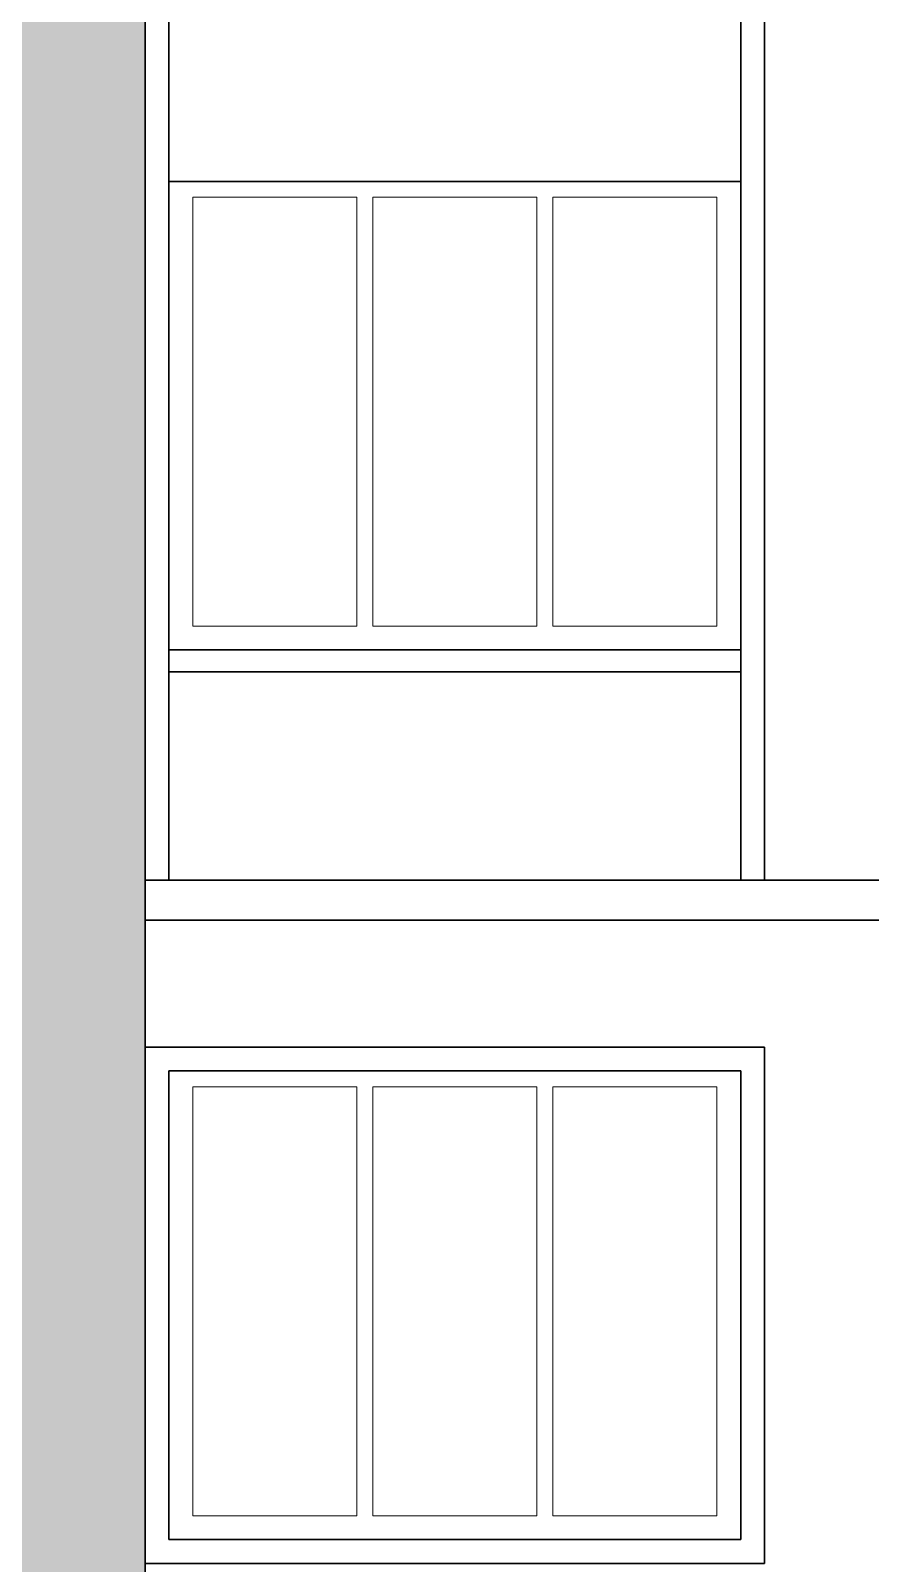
# Model space of a CAD drawing. Header units: inches. Extents: x 5914 to 162157, y -20538 to 282354.
# Drawn here: x 154312.9 to 154418.6, y -15872.3 to -15679.3 of the extents above; entities that cross this region are included whole.
import ezdxf

# ---------------------------------------------------------------- set-up
doc = ezdxf.new("R2010")
doc.units = ezdxf.units.IN
doc.header["$MEASUREMENT"] = 0
for name, color, linetype, lineweight in [('DOOR-WIN RA', 3, 'Continuous', 20), ('ELE1 RA', 1, 'Continuous', 30), ('HATCH RA', 8, 'Continuous', 5)]:
    doc.layers.add(name, color=color, linetype=linetype, lineweight=lineweight)

# ---------------------------------------------------------------- blocks, each defined once
blk = doc.blocks.new('TDG')
at = {"layer": 'HATCH RA', "transparency": 33554687}
h = blk.add_hatch(dxfattribs=at)
h.set_pattern_fill('AR-B816', color=256, scale=0.25)
h.paths.add_polyline_path([(159005.74, -15535.96), (159005.74, -15524.96), (158980.74, -15524.96), (158980.74, -15627.36), (158980.74, -15632.36), (158980.74, -15739.96), (158980.74, -15745.02), (158980.74, -15851.96), (158980.74, -15857.02), (158980.74, -15963.96), (158980.74, -15969.02), (158980.74, -16075.96), (158980.74, -16080.84), (158980.74, -16093.96), (159005.74, -16093.96), (159005.74, -15963.96), (159005.74, -15937.96), (159005.74, -15872.96), (159005.74, -15856.96), (159005.74, -15851.96)])
h.paths.add_polyline_path([(158812.05, -15632.36), (158802.86, -15632.36), (158802.86, -15632.96), (158802.86, -15727.96), (158802.86, -15739.96), (158802.86, -15744.96), (158802.86, -15851.96), (158802.86, -15856.96), (158802.86, -15963.96), (158802.86, -15969.31), (158802.86, -16081.96), (158812.05, -16081.96)])
at = {"layer": 'DOOR-WIN RA'}
for p, q in [((159011.74, -15765.96), (159032.41, -15765.96)), ((159011.74, -15819.96), (159011.74, -15765.96)), ((159032.41, -15819.96), (159032.41, -15765.96)), ((159034.41, -15765.96), (159055.08, -15765.96)), ((159034.41, -15765.96), (159034.41, -15819.96)), ((159055.08, -15819.96), (159055.08, -15765.96)), ((159057.08, -15765.96), (159077.74, -15765.96)), ((159057.08, -15765.96), (159057.08, -15819.96)), ((159077.74, -15765.96), (159077.74, -15819.96)), ((159032.41, -15819.96), (159011.74, -15819.96)), ((159055.08, -15819.96), (159034.41, -15819.96)), ((159077.74, -15819.96), (159057.08, -15819.96)), ((159011.74, -15877.96), (159032.41, -15877.96)), ((159011.74, -15931.96), (159011.74, -15877.96)), ((159032.41, -15931.96), (159032.41, -15877.96)), ((159034.41, -15877.96), (159055.08, -15877.96)), ((159034.41, -15877.96), (159034.41, -15931.96)), ((159055.08, -15931.96), (159055.08, -15877.96)), ((159057.08, -15877.96), (159077.74, -15877.96)), ((159057.08, -15877.96), (159057.08, -15931.96)), ((159077.74, -15877.96), (159077.74, -15931.96)), ((159032.41, -15931.96), (159011.74, -15931.96)), ((159055.08, -15931.96), (159034.41, -15931.96)), ((159077.74, -15931.96), (159057.08, -15931.96))]:
    blk.add_line(p, q, dxfattribs=at)
at = {"layer": 'ELE1 RA'}
for p, q in [((159005.74, -15851.96), (159005.74, -15535.96)), ((159008.74, -15763.96), (159008.74, -15713.71)), ((159080.74, -15713.71), (159080.74, -15763.96)), ((159083.74, -15851.96), (159083.74, -15739.96)), ((159008.74, -15822.96), (159008.74, -15763.96)), ((159080.74, -15763.96), (159008.74, -15763.96)), ((159080.74, -15763.96), (159080.74, -15822.96)), ((159080.74, -15822.96), (159008.74, -15822.96)), ((159008.74, -15825.71), (159008.74, -15822.96)), ((159080.74, -15822.96), (159080.74, -15825.71)), ((159008.74, -15851.96), (159008.74, -15825.71)), ((159080.74, -15825.71), (159008.74, -15825.71)), ((159080.74, -15825.71), (159080.74, -15851.96)), ((159005.74, -15851.96), (159005.74, -15856.96)), ((159008.74, -15851.96), (159005.74, -15851.96)), ((159080.74, -15851.96), (159008.74, -15851.96)), ((159083.74, -15851.96), (159080.74, -15851.96)), ((159115.78, -15851.96), (159083.74, -15851.96)), ((159202.78, -15856.96), (159005.74, -15856.96)), ((159005.74, -15872.96), (159005.74, -15856.96)), ((159083.74, -15872.96), (159005.74, -15872.96)), ((159005.74, -15937.96), (159005.74, -15872.96)), ((159083.74, -15937.96), (159083.74, -15872.96)), ((159008.74, -15934.96), (159008.74, -15875.96)), ((159008.74, -15875.96), (159080.74, -15875.96)), ((159080.74, -15875.96), (159080.74, -15934.96)), ((159080.74, -15934.96), (159008.74, -15934.96)), ((159005.74, -15937.96), (159083.74, -15937.96)), ((159005.74, -15963.96), (159005.74, -15937.96))]:
    blk.add_line(p, q, dxfattribs=at)

msp = doc.modelspace()

# ---------------------------------------------------------------- block references
at = {"layer": 'HATCH RA'}
msp.add_blockref('TDG', (-4678.46, 65.7), dxfattribs=at)

doc.saveas('drawing.dxf')
